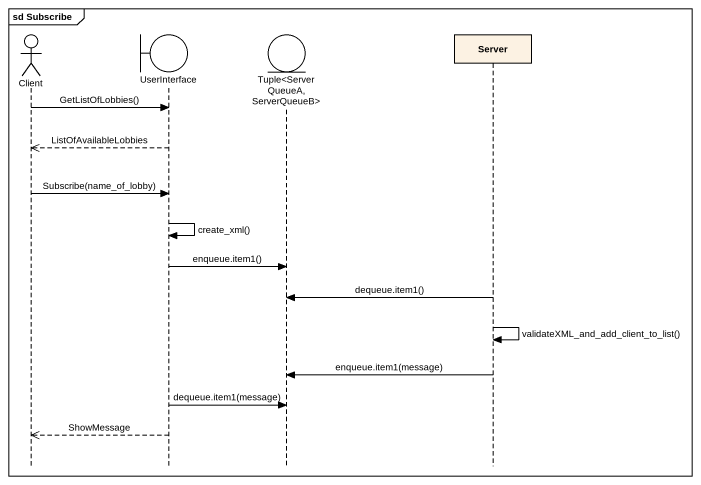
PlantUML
@startuml
mainframe sd Subscribe
hide footbox
actor Client
boundary UserInterface
entity "Tuple<ServerQueueA, ServerQueueB>" as Tuple_ServerQueueA
participant Server

Client -> UserInterface : GetListOfLobbies()
UserInterface -->> Client : ListOfAvailableLobbies
Client -> UserInterface : Subscribe(name_of_lobby)
UserInterface -> UserInterface : create_xml()
UserInterface -> Tuple_ServerQueueA : enqueue.item1()
Server -> Tuple_ServerQueueA : dequeue.item1()
Server -> Server : validateXML_and_add_client_to_list()
Server -> Tuple_ServerQueueA : enqueue.item1(message)
UserInterface -> Tuple_ServerQueueA : dequeue.item1(message)
UserInterface -->> Client : ShowMessage
@enduml
